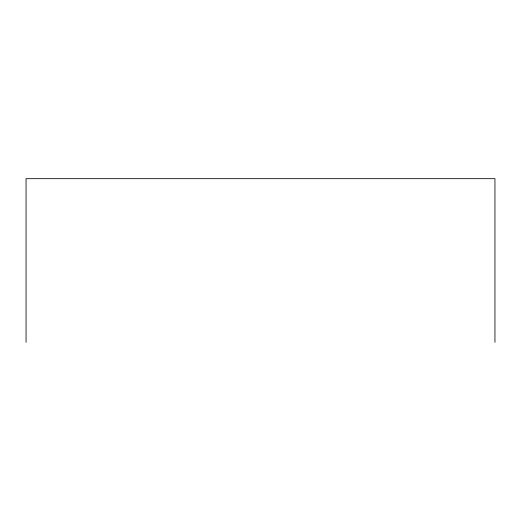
<?xml version="1.0" encoding="UTF-8"?>
<svg xmlns="http://www.w3.org/2000/svg" width="521" height="521" viewBox="0 0 521 521"><rect width="100%" height="100%" fill="white"/><g stroke="black" fill="none" stroke-linecap="round" stroke-linejoin="round"><path stroke-width="0.78" d="M494.95 342.33L494.95 178.67L26.05 178.67L26.05 342.33"/></g></svg>
